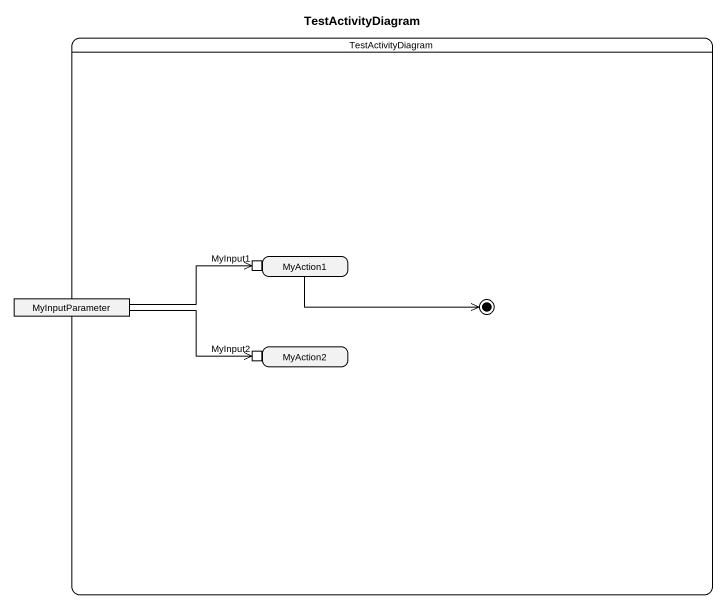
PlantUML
@startuml
title TestActivityDiagram
hide empty description
state TestActivityDiagram {
  state MyAction1 {
    state MyInput1 <<inputPin>>
  }
  state MyInputParameter <<object>>
  state MyAction2 {
    state MyInput2 <<inputPin>>
  }
  MyAction1 -right-> [*]
}
MyInputParameter -right-> MyInput1
MyInputParameter -right-> MyInput2
@enduml
